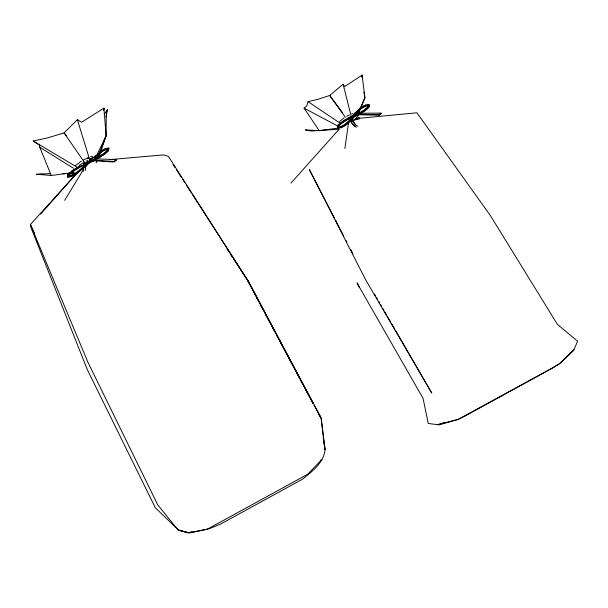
<?xml version="1.0" encoding="UTF-8"?>
<svg xmlns="http://www.w3.org/2000/svg" width="608" height="608" viewBox="0 0 608 608"><rect width="100%" height="100%" fill="white"/><g stroke="black" fill="none" stroke-linecap="round" stroke-linejoin="round"><path stroke-width="0.91" d="M99.013 156.94L106.111 135.728L106.256 112.708L107.472 109.569L104.257 114.19M338.55 127.178L338.588 125.788C347.077 116.622 361.296 116.014 369.36 106.248L368.95 104.5C354.646 105.564 351.971 124.572 338.55 127.178L338.694 127.551L338.588 125.788M103.694 110.025L103.93 108.163L81.654 122.193L77.353 119.685L64.098 132.909L47.249 137.97L33.22 141.018L39.505 145.168L39.786 147.25L51.232 175.484L73.484 172.49M85.546 168.302L85.394 166.189L87.924 162.488L83.326 164.023M103.664 110.04L103.93 108.163L106.111 135.728L97.44 158.194M344.88 148.466L348.528 122.77M106.119 116.918L107.472 109.569M108.824 148.056L108.619 150.731L104.477 154.402L96.93 158.445L97.174 158.878L101.179 156.423L108.376 150.305L108.824 148.056L105.351 148.527L99.986 151.438M83.547 168.264L76.532 173.744L71.052 176.715L67.602 177.141L67.944 174.336L72.215 170.59L80.112 165.764M67.602 177.141L67.944 174.336M357.01 117.329L364.906 97.744L362.102 75.118L344.63 86.587L343.14 84.238L329.68 95.494L317.589 99.416L308.051 101.635L306.706 106.005L304.076 108.156L319.192 130.621L338.246 128.09M359.123 118.94L358.773 117.124M83.957 163.628C92.036 160.01 100.487 156.78 107.023 150.579L107.646 148.869L105.024 149.401L97.713 154.136M355.566 114.958C358.165 110.443 363.006 106.552 368.19 105.534L368.053 105.161C354.662 107.829 351.979 126.874 337.638 127.862L341.156 127.786L345.602 125.332L352.146 119.578L352.724 118.112M104.477 154.402L104.234 153.976C93.427 162.26 79.283 164.646 69.282 174.078L68.552 175.872C76.418 174.078 82.468 167.785 87.674 161.918L87.924 162.344L86.99 163.316L86.739 162.883M68.81 176.297L69.54 174.504L73.158 171.479L81.533 166.227L85.789 164.57M357.185 115.277L364.906 97.744L363.934 92.173M96.208 162.762L97.105 160.74M95.327 158.285L106.111 135.728M346.089 123.827L350.231 120.3L351.067 118.765M64.608 200.382L83.775 169.001M88.175 162.914L85.644 166.622L89.338 162.769M352.146 119.578L355.08 115.619M353.332 115.512L358.12 110.572M83.456 171.395L83.463 167.724L93.237 157.54L96.224 155.268M40.637 214.1L77.322 172.702M290.966 183.084L339.408 128.949M75.742 174.405L30.4 224.519L31.236 228.182L87.301 369.596L155.344 507.802L178.668 530.184L188.533 532.73L190.608 532.79L209.532 528.633L220.119 524.324L302.609 479.15C311.957 471.36 323.099 463.57 324.938 450.604L321.237 418.578L314.04 405.186M87.537 158.703L88.768 157.411L83.159 160.109M366.677 109.577L366.54 109.204L364.078 111.241L360.802 112.883L360.939 113.255L366.677 109.577L369.489 106.62L368.95 104.5M89.361 160.155L92.545 157.229M340.366 123.386L337.463 126.396L337.318 126.031C345.382 116.257 359.579 115.634 368.076 106.499L368.053 105.161M87.514 158.68L88.76 157.404M97.531 157.434L98.8 156.18L98.002 155.222M368.212 106.871L365.758 109.265L365.628 108.893M338.732 126.152L341.248 123.713L347.776 119.411L351.492 117.998M355.247 126.776C353.544 125.149 348.627 121.243 352.009 119.206L353.157 116.28L348.278 117.861L348.422 118.226M339.515 121.516L344.022 117.944M320.439 460.758L321.799 459.526L307.792 474.202L207.244 529.256L188.108 532.882L178.015 529.933L157.723 504.822L87.94 362.3L30.4 224.519L34.436 233.107M75.354 165.68L81.366 161.166M358.728 117.466L356.387 119.518L352.746 120.285M358.728 117.466L356.356 119.487L354.396 119.89M569.681 353.332L573.884 349.82L559.413 363.774L551.927 368.326L464.983 416.085L457.9 419.528L438.968 424.855L428.252 423.464L423.054 398.354L357.534 283.845M67.344 176.708L70.794 176.29L76.274 173.31L85.394 166.189L85.318 170.597M79.298 170.635L82.756 167.998M107.646 148.869L107.89 149.294L105.268 149.834L100.943 152.289L93.488 157.966L93.237 157.54M358.325 114.281L379.027 114.646L381.056 113.118L381.231 113.628L379.21 115.155L358.515 114.783L358.325 114.281L359.928 113.255L381.056 113.118M79.131 165.513L84.238 162.222M113.65 161.454L116.348 159.577L116.683 160.17L113.985 162.047L113.65 161.454L93.868 160.14L94.21 160.725L113.042 161.986M353.871 119.89L355.102 119.039M361.441 112.115L363.599 110.694M358.34 114.92L359.336 114.281M342.562 121.98L344.759 120.574M97.706 157.761L102.995 154.44M93.868 160.14L95.912 158.886L116.348 159.577M93.868 160.9L95.137 160.124L94.886 159.699M73.256 170.529L75.628 169.085M341.164 127.072L344.706 124.997L344.561 124.625M72.154 175.37L73.629 174.534M362.064 107.35L365.704 105.344L365.575 104.971M346.651 116.318L349.296 114.942M102.524 150.617L105.587 148.96L105.351 148.527M356.714 119.662L359.571 118.568M86.093 161.234L87.978 160.33M85.698 163.37L87.924 162.344M87.484 163.788L94.263 160.664L94.012 160.231L88.548 162.055L91.056 158.392L91.306 158.817M353.879 116.903L358.652 114.714L358.515 114.35L353.628 115.93L354.76 113.027L354.897 113.4M94.179 159.676L95.441 159.182L95.198 158.749M445.178 422.226L438.026 424.62L458.09 419.406L553.47 367.422L559.755 363.569L573.618 350.444L577.6 341.202L557.414 324.368L490.375 215.589L416.89 112.792L357.595 118.438M90.797 161.819L94.263 160.664M83.585 164.456L86.138 163.598M351.751 113.909L352.86 113.544M90.592 156.712L92.34 156.142M356.326 115.467L358.652 114.714M192.075 531.719L188.533 532.73L178.015 529.933L178.668 530.184M109.66 159.623L163.468 154.896L168.408 156.378L249.424 283.047L313.158 403.514M338.519 129.261L311.136 131.039L305.33 129.922L319.192 130.621M51.232 175.484L36.67 174.268L50.76 173.561M72.36 172.482L74.237 172.391M62.746 173.721L65.565 173.599M67.442 173.516L74.016 173.234M36.67 174.268L43.024 174.245M304.076 108.156L336.771 125.506M33.22 141.018L77.178 167.246M39.786 147.25L73.446 168.241M308.051 101.635L340.252 123.295M355.665 125.066L352.404 120.376M66.576 135.751L64.098 132.909L84.649 162.686M342.593 112.67L329.68 95.494L345.405 117.336M227.088 249.136L228.646 251.507M230.728 254.661L232.286 257.024M233.844 259.388L249.424 283.047L192.508 194.682M352.952 121.501L355.475 124.556A44.954 21.858 -20.3 0 0 357.869 126.274M173.022 164.426L175.074 167.61M176.609 169.997L181.23 177.164M182.765 179.55L184.817 182.734M186.352 185.128L191.482 193.086M69.282 174.078L69.54 174.504M70.004 175.59L70.262 176.016L71.425 175.788L71.166 175.362M68.605 176.556L68.864 176.981M72.352 175.438L72.61 175.872M71.258 176.039L71.516 176.464M72.899 171.053L73.158 171.479M72.215 170.59L72.474 171.015M76.274 173.31L76.532 173.744M83.197 167.048L83.448 167.474M81.274 165.802L81.533 166.227M90.934 160.413L91.185 160.839M374.49 293.991L375.432 295.625M376.382 297.266L377.332 298.9M378.746 301.363L379.696 302.997M380.646 304.631L381.588 306.272M383.01 308.727L383.952 310.369M384.902 312.003L386.323 314.458M387.266 316.099L390.579 321.83M391.529 323.464L394.843 329.202M395.785 330.836L431.764 393.064L365.773 280.03L309.358 169.655L334.666 218.523M100.7 151.863L100.943 152.289M103.504 153.543L103.748 153.968M105.024 149.401L105.268 149.834M108.376 150.305L108.619 150.731M107.023 150.579L107.266 151.004M256.88 298.292L257.784 299.964M260.467 304.98L262.702 309.153M265.362 314.169L266.274 315.841M267.17 317.505L269.405 321.685M272.05 326.694L274.77 331.71M276.959 335.882L299.79 378.488M300.61 380.152L313.196 403.545M304.654 387.592L248.087 281.253L321.009 417.59L325.128 449.7L323.79 441.286M305.543 389.272L309.548 396.804M310.445 398.483L313.112 403.507M335.54 220.202L343.824 236.216M346.005 240.426L346.879 242.113M350.808 249.69L352.99 253.908M356.957 282.598L359.412 287.721M350.626 120.445L352.062 123.249L355.057 126.266A48.526 23.583 -20.2 0 0 356.341 127.14M352.199 119.708L352.009 119.206L352.594 120.878M379.027 114.646L379.21 115.155M77.353 119.685L89.543 159.281M343.14 84.238L351.226 116.462M337.318 126.031L337.782 128.227M323.198 437.555L323.494 439.424M362.102 75.118L361.844 76.988L362.102 75.118M356.691 117.481L355.391 119.236L356.691 117.473M319.793 416.062L318.904 414.39L319.793 416.062"/></g></svg>
